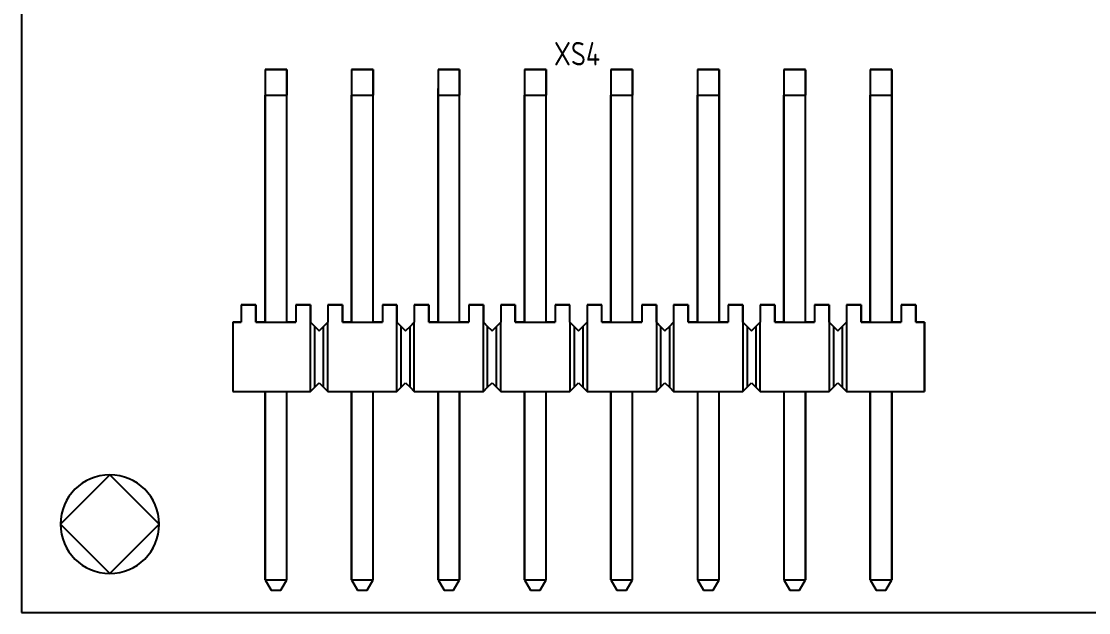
# Model space of a CAD drawing. Header units: inches. Extents: x 0 to 841, y -594 to 0.
# Drawn here: x 196.6 to 259.4, y -455.4 to -420.6 of the extents above; entities that cross this region are included whole.
import ezdxf

# ---------------------------------------------------------------- set-up
doc = ezdxf.new("R2010")
doc.units = ezdxf.units.IN
doc.header["$MEASUREMENT"] = 0
doc.styles.add('GOST type A0', font='GOST_A.TTF', dxfattribs={"height": 2.116667})

msp = doc.modelspace()

# ---------------------------------------------------------------- linework, layer by layer
at = {"color": 18, "true_color": 0x000000}
for p, q in [((196.646, -95.154), (196.646, -455.354)), ((212.24, -423.422), (210.97, -423.422)), ((210.97, -423.422), (210.97, -424.946)), ((210.97, -423.422), (210.97, -423.474)), ((210.97, -423.422), (212.24, -423.422)), ((210.97, -423.474), (210.97, -423.626)), ((210.97, -423.626), (210.97, -423.87)), ((210.97, -423.87), (210.97, -424.184)), ((212.24, -424.946), (212.24, -423.422)), ((212.24, -423.422), (212.24, -423.474)), ((212.24, -423.474), (212.24, -423.626)), ((212.24, -423.626), (212.24, -423.87)), ((212.24, -423.87), (212.24, -424.184)), ((217.32, -423.422), (216.05, -423.422)), ((216.05, -423.422), (216.05, -424.946)), ((216.05, -423.422), (217.32, -423.422)), ((216.05, -423.422), (216.05, -423.474)), ((216.05, -423.474), (216.05, -423.626)), ((216.05, -423.626), (216.05, -423.87)), ((216.05, -423.87), (216.05, -424.184)), ((217.32, -424.946), (217.32, -423.422)), ((217.32, -423.422), (217.32, -423.474)), ((217.32, -423.474), (217.32, -423.626)), ((217.32, -423.626), (217.32, -423.87)), ((217.32, -423.87), (217.32, -424.184)), ((222.4, -423.422), (221.13, -423.422)), ((221.13, -423.422), (221.13, -424.552)), ((221.13, -423.422), (222.4, -423.422)), ((221.13, -423.422), (221.13, -423.474)), ((221.13, -423.474), (221.13, -423.626)), ((221.13, -423.626), (221.13, -423.87)), ((221.13, -423.87), (221.13, -424.184)), ((222.4, -424.946), (222.4, -423.422)), ((222.4, -423.422), (222.4, -423.474)), ((222.4, -423.474), (222.4, -423.626)), ((222.4, -423.626), (222.4, -423.87)), ((222.4, -423.87), (222.4, -424.184)), ((227.48, -423.422), (226.21, -423.422)), ((226.21, -423.422), (226.21, -424.946)), ((226.21, -423.422), (227.48, -423.422)), ((226.21, -423.422), (226.21, -423.474)), ((226.21, -423.474), (226.21, -423.626)), ((226.21, -423.626), (226.21, -423.87)), ((226.21, -423.87), (226.21, -424.184)), ((227.48, -424.946), (227.48, -423.422)), ((227.48, -423.422), (227.48, -423.474)), ((227.48, -423.474), (227.48, -423.626)), ((227.48, -423.626), (227.48, -423.87)), ((227.48, -423.87), (227.48, -424.184)), ((232.56, -423.422), (231.29, -423.422)), ((231.29, -423.422), (231.29, -424.946)), ((231.29, -423.422), (232.56, -423.422)), ((231.29, -423.422), (231.29, -423.474)), ((231.29, -423.474), (231.29, -424.184)), ((231.29, -423.474), (231.29, -423.626)), ((231.29, -423.626), (231.29, -423.87)), ((231.29, -423.87), (231.29, -424.184)), ((232.56, -424.946), (232.56, -423.422)), ((232.56, -423.422), (232.56, -423.474)), ((232.56, -423.474), (232.56, -423.626)), ((232.56, -423.474), (232.56, -424.184)), ((232.56, -423.626), (232.56, -423.87)), ((232.56, -423.87), (232.56, -424.184)), ((237.64, -423.422), (236.37, -423.422)), ((236.37, -423.422), (236.37, -424.946)), ((236.37, -423.422), (237.64, -423.422)), ((236.37, -423.422), (236.37, -423.474)), ((236.37, -423.474), (236.37, -423.626)), ((236.37, -423.626), (236.37, -423.87)), ((236.37, -423.87), (236.37, -424.184)), ((237.64, -424.946), (237.64, -423.422)), ((237.64, -423.422), (237.64, -423.474)), ((237.64, -423.474), (237.64, -423.626)), ((237.64, -423.626), (237.64, -423.87)), ((237.64, -423.87), (237.64, -424.184)), ((242.72, -423.422), (241.45, -423.422)), ((241.45, -423.422), (241.45, -424.946)), ((241.45, -423.422), (242.72, -423.422)), ((241.45, -423.422), (241.45, -423.474)), ((241.45, -423.474), (241.45, -423.626)), ((241.45, -423.626), (241.45, -423.87)), ((241.45, -423.87), (241.45, -424.184)), ((242.72, -423.474), (242.72, -423.422)), ((242.72, -423.474), (242.72, -423.422)), ((242.72, -424.946), (242.72, -423.474)), ((242.72, -423.474), (242.72, -423.626)), ((242.72, -423.626), (242.72, -423.87)), ((242.72, -423.87), (242.72, -424.184)), ((247.8, -423.422), (246.53, -423.422)), ((246.53, -423.422), (246.53, -424.946)), ((246.53, -423.422), (247.8, -423.422)), ((246.53, -423.422), (246.53, -423.474)), ((246.53, -423.474), (246.53, -423.626)), ((246.53, -423.626), (246.53, -423.87)), ((246.53, -423.87), (246.53, -424.184)), ((247.8, -424.946), (247.8, -423.422)), ((247.8, -423.422), (247.8, -423.474)), ((247.8, -423.474), (247.8, -423.626)), ((247.8, -423.626), (247.8, -423.87)), ((247.8, -423.87), (247.8, -424.184)), ((210.97, -424.184), (210.97, -424.552)), ((210.97, -424.552), (210.97, -424.946)), ((212.24, -424.184), (212.24, -424.552)), ((212.24, -424.552), (212.24, -424.946)), ((216.05, -424.184), (216.05, -424.552)), ((216.05, -424.552), (216.05, -424.946)), ((217.32, -424.184), (217.32, -424.552)), ((217.32, -424.552), (217.32, -424.946)), ((221.13, -424.184), (221.13, -424.552)), ((221.13, -424.552), (221.13, -424.946)), ((221.13, -424.946), (221.13, -424.552)), ((222.4, -424.184), (222.4, -424.552)), ((222.4, -424.552), (222.4, -424.946)), ((226.21, -424.184), (226.21, -424.552)), ((226.21, -424.552), (226.21, -424.946)), ((227.48, -424.184), (227.48, -424.552)), ((227.48, -424.552), (227.48, -424.946)), ((231.29, -424.184), (231.29, -424.552)), ((231.29, -424.552), (231.29, -424.946)), ((232.56, -424.184), (232.56, -424.552)), ((232.56, -424.552), (232.56, -424.946)), ((236.37, -424.184), (236.37, -424.552)), ((236.37, -424.552), (236.37, -424.946)), ((237.64, -424.184), (237.64, -424.552)), ((237.64, -424.552), (237.64, -424.946)), ((241.45, -424.184), (241.45, -424.552)), ((241.45, -424.552), (241.45, -424.946)), ((242.72, -424.184), (242.72, -424.552)), ((242.72, -424.552), (242.72, -424.946)), ((246.53, -424.184), (246.53, -424.552)), ((246.53, -424.552), (246.53, -424.946)), ((247.8, -424.184), (247.8, -424.552)), ((247.8, -424.552), (247.8, -424.946)), ((210.97, -424.946), (210.97, -438.282)), ((210.97, -438.282), (210.97, -424.946)), ((210.97, -424.946), (212.24, -424.946)), ((212.24, -438.282), (212.24, -424.946)), ((212.24, -438.282), (212.24, -424.946)), ((216.05, -424.946), (216.05, -438.282)), ((216.05, -438.282), (216.05, -424.946)), ((216.05, -424.946), (217.32, -424.946)), ((217.32, -438.282), (217.32, -424.946)), ((217.32, -438.282), (217.32, -424.946)), ((221.13, -424.946), (221.13, -438.282)), ((221.13, -438.282), (221.13, -424.946)), ((221.13, -424.946), (222.4, -424.946)), ((222.4, -438.282), (222.4, -424.946)), ((222.4, -438.282), (222.4, -424.946)), ((226.21, -424.946), (226.21, -438.282)), ((226.21, -438.282), (226.21, -424.946)), ((226.21, -424.946), (227.48, -424.946)), ((227.48, -438.282), (227.48, -424.946)), ((227.48, -438.282), (227.48, -424.946)), ((231.29, -424.946), (231.29, -438.282)), ((231.29, -438.282), (231.29, -424.946)), ((231.29, -424.946), (232.56, -424.946)), ((232.56, -438.282), (232.56, -424.946)), ((232.56, -438.282), (232.56, -424.946)), ((236.37, -424.946), (236.37, -438.282)), ((236.37, -438.282), (236.37, -424.946)), ((236.37, -424.946), (237.64, -424.946)), ((237.64, -438.282), (237.64, -424.946)), ((237.64, -424.946), (237.64, -438.282)), ((241.45, -424.946), (241.45, -438.282)), ((241.45, -438.282), (241.45, -424.946)), ((241.45, -424.946), (242.72, -424.946)), ((242.72, -438.282), (242.72, -424.946)), ((242.72, -438.282), (242.72, -424.946)), ((246.53, -424.946), (246.53, -438.282)), ((246.53, -438.282), (246.53, -424.946)), ((246.53, -424.946), (247.8, -424.946)), ((247.8, -438.282), (247.8, -424.946)), ((247.8, -424.946), (247.8, -438.282)), ((210.432, -437.266), (209.568, -437.266)), ((209.568, -437.266), (209.568, -438.282)), ((209.568, -437.266), (210.432, -437.266)), ((209.568, -437.266), (209.568, -438.282)), ((210.432, -438.282), (210.432, -437.266)), ((210.432, -437.266), (210.432, -438.282)), ((213.638, -437.266), (212.78, -437.266)), ((212.78, -437.266), (212.78, -438.282)), ((212.78, -437.266), (212.78, -438.282)), ((212.78, -437.266), (213.638, -437.266)), ((213.638, -438.282), (213.638, -437.266)), ((213.638, -437.266), (213.638, -438.282)), ((215.512, -437.266), (214.654, -437.266)), ((214.654, -437.266), (214.654, -438.282)), ((214.654, -437.266), (214.654, -438.282)), ((214.654, -437.266), (215.512, -437.266)), ((215.512, -438.282), (215.512, -437.266)), ((215.512, -437.266), (215.512, -438.282)), ((218.718, -437.266), (217.86, -437.266)), ((217.86, -437.266), (217.86, -438.282)), ((217.86, -437.266), (218.718, -437.266)), ((217.86, -437.266), (217.86, -438.282)), ((218.718, -438.282), (218.718, -437.266)), ((218.718, -437.266), (218.718, -438.282)), ((220.592, -437.266), (219.734, -437.266)), ((219.734, -437.266), (219.734, -438.282)), ((219.734, -437.266), (219.734, -438.282)), ((219.734, -437.266), (220.592, -437.266)), ((220.592, -438.282), (220.592, -437.266)), ((220.592, -437.266), (220.592, -438.282)), ((223.798, -437.266), (222.94, -437.266)), ((222.94, -437.266), (222.94, -438.282)), ((222.94, -437.266), (223.798, -437.266)), ((222.94, -437.266), (222.94, -438.282)), ((223.798, -438.282), (223.798, -437.266)), ((223.798, -437.266), (223.798, -438.282)), ((225.672, -437.266), (224.814, -437.266)), ((224.814, -437.266), (224.814, -438.282)), ((224.814, -437.266), (224.814, -438.282)), ((224.814, -437.266), (225.672, -437.266)), ((225.672, -438.282), (225.672, -437.266)), ((225.672, -437.266), (225.672, -438.282)), ((228.878, -437.266), (228.02, -437.266)), ((228.02, -437.266), (228.02, -438.282)), ((228.02, -437.266), (228.878, -437.266)), ((228.02, -437.266), (228.02, -438.282)), ((228.878, -438.282), (228.878, -437.266)), ((228.878, -438.282), (228.878, -437.266)), ((230.752, -437.266), (229.894, -437.266)), ((229.894, -437.266), (229.894, -438.282)), ((229.894, -437.266), (230.752, -437.266)), ((229.894, -437.266), (229.894, -438.282)), ((230.752, -438.282), (230.752, -437.266)), ((230.752, -438.282), (230.752, -437.266)), ((233.958, -437.266), (233.1, -437.266)), ((233.1, -437.266), (233.1, -438.282)), ((233.1, -437.266), (233.958, -437.266)), ((233.1, -437.266), (233.1, -438.282)), ((233.958, -438.282), (233.958, -437.266)), ((233.958, -437.266), (233.958, -438.282)), ((235.832, -437.266), (234.974, -437.266)), ((234.974, -437.266), (234.974, -438.282)), ((234.974, -437.266), (235.832, -437.266)), ((234.974, -437.266), (234.974, -438.282)), ((235.832, -438.282), (235.832, -437.266)), ((235.832, -437.266), (235.832, -438.282)), ((239.038, -437.266), (238.18, -437.266)), ((238.18, -437.266), (238.18, -438.282)), ((238.18, -437.266), (239.038, -437.266)), ((238.18, -437.266), (238.18, -438.282)), ((239.038, -438.282), (239.038, -437.266)), ((239.038, -437.266), (239.038, -438.282)), ((240.912, -437.266), (240.054, -437.266)), ((240.054, -437.266), (240.054, -438.282)), ((240.054, -437.266), (240.912, -437.266)), ((240.054, -437.266), (240.054, -438.282)), ((240.912, -438.282), (240.912, -437.266)), ((240.912, -437.266), (240.912, -438.282)), ((244.118, -437.266), (243.26, -437.266)), ((243.26, -437.266), (243.26, -438.282)), ((243.26, -437.266), (244.118, -437.266)), ((243.26, -437.266), (243.26, -438.282)), ((244.118, -438.282), (244.118, -437.266)), ((244.118, -437.266), (244.118, -438.282)), ((245.992, -437.266), (245.134, -437.266)), ((245.134, -437.266), (245.134, -438.282)), ((245.134, -437.266), (245.992, -437.266)), ((245.134, -437.266), (245.134, -438.282)), ((245.992, -438.282), (245.992, -437.266)), ((245.992, -437.266), (245.992, -438.282)), ((249.204, -437.266), (248.34, -437.266)), ((248.34, -437.266), (248.34, -438.282)), ((248.34, -437.266), (248.34, -438.282)), ((248.34, -437.266), (249.204, -437.266)), ((249.204, -438.282), (249.204, -437.266)), ((249.204, -437.266), (249.204, -438.282)), ((209.066, -438.282), (209.066, -442.346)), ((209.568, -438.282), (209.066, -438.282)), ((209.066, -438.282), (209.568, -438.282)), ((209.066, -438.282), (209.066, -442.346)), ((210.97, -438.282), (210.432, -438.282)), ((210.432, -438.282), (212.78, -438.282)), ((212.78, -438.282), (212.24, -438.282)), ((213.886, -438.53), (213.638, -438.282)), ((213.638, -442.346), (213.638, -438.282)), ((213.638, -438.282), (213.886, -438.53)), ((214.654, -438.282), (214.406, -438.53)), ((214.406, -438.53), (214.654, -438.282)), ((214.654, -442.346), (214.654, -438.282)), ((216.05, -438.282), (215.512, -438.282)), ((215.512, -438.282), (217.86, -438.282)), ((217.86, -438.282), (217.32, -438.282)), ((218.966, -438.53), (218.718, -438.282)), ((218.718, -442.346), (218.718, -438.282)), ((218.718, -438.282), (218.966, -438.53)), ((219.734, -438.282), (219.486, -438.53)), ((219.486, -438.53), (219.734, -438.282)), ((219.734, -442.346), (219.734, -438.282)), ((221.13, -438.282), (220.592, -438.282)), ((220.592, -438.282), (222.94, -438.282)), ((222.94, -438.282), (222.4, -438.282)), ((224.046, -438.53), (223.798, -438.282)), ((223.798, -442.346), (223.798, -438.282)), ((223.798, -438.282), (224.046, -438.53)), ((224.814, -438.282), (224.566, -438.53)), ((224.566, -438.53), (224.814, -438.282)), ((224.814, -442.346), (224.814, -438.282)), ((226.21, -438.282), (225.672, -438.282)), ((225.672, -438.282), (228.02, -438.282)), ((228.02, -438.282), (227.48, -438.282)), ((229.126, -438.53), (228.878, -438.282)), ((228.878, -438.282), (228.878, -442.346)), ((228.878, -438.282), (229.126, -438.53)), ((229.894, -438.282), (229.646, -438.53)), ((229.646, -438.53), (229.894, -438.282)), ((229.894, -438.282), (229.894, -442.346)), ((231.29, -438.282), (230.752, -438.282)), ((230.752, -438.282), (233.1, -438.282)), ((233.1, -438.282), (232.56, -438.282)), ((234.206, -438.53), (233.958, -438.282)), ((233.958, -438.282), (233.958, -442.346)), ((233.958, -438.282), (234.206, -438.53)), ((234.974, -438.282), (234.726, -438.53)), ((234.726, -438.53), (234.974, -438.282)), ((234.974, -438.282), (234.974, -442.346)), ((236.37, -438.282), (235.832, -438.282)), ((235.832, -438.282), (238.18, -438.282)), ((238.18, -438.282), (237.64, -438.282)), ((239.286, -438.53), (239.038, -438.282)), ((239.038, -438.282), (239.038, -442.346)), ((239.038, -438.282), (239.286, -438.53)), ((240.054, -438.282), (239.806, -438.53)), ((239.806, -438.53), (240.054, -438.282)), ((240.054, -442.346), (240.054, -438.282)), ((241.45, -438.282), (240.912, -438.282)), ((240.912, -438.282), (243.26, -438.282)), ((243.26, -438.282), (242.72, -438.282)), ((244.366, -438.53), (244.118, -438.282)), ((244.118, -438.282), (244.118, -442.346)), ((244.118, -438.282), (244.366, -438.53)), ((245.134, -438.282), (244.886, -438.53)), ((244.886, -438.53), (245.134, -438.282)), ((245.134, -438.282), (245.134, -442.346)), ((246.53, -438.282), (245.992, -438.282)), ((245.992, -438.282), (248.34, -438.282)), ((248.34, -438.282), (247.8, -438.282)), ((249.706, -438.282), (249.204, -438.282)), ((249.204, -438.282), (249.706, -438.282)), ((249.706, -442.346), (249.706, -438.282)), ((249.706, -438.282), (249.706, -442.346)), ((214.146, -438.79), (213.886, -438.53)), ((213.886, -438.53), (214.146, -438.79)), ((213.886, -442.098), (213.886, -438.53)), ((214.406, -438.53), (214.146, -438.79)), ((214.146, -438.79), (214.406, -438.53)), ((214.406, -442.098), (214.406, -438.53)), ((219.226, -438.79), (218.966, -438.53)), ((218.966, -438.53), (219.226, -438.79)), ((218.966, -442.098), (218.966, -438.53)), ((219.486, -438.53), (219.226, -438.79)), ((219.226, -438.79), (219.486, -438.53)), ((219.486, -442.098), (219.486, -438.53)), ((224.306, -438.79), (224.046, -438.53)), ((224.046, -442.098), (224.046, -438.53)), ((224.046, -438.53), (224.306, -438.79)), ((224.566, -438.53), (224.306, -438.79)), ((224.306, -438.79), (224.566, -438.53)), ((224.566, -442.098), (224.566, -438.53)), ((229.386, -438.79), (229.126, -438.53)), ((229.126, -438.53), (229.126, -442.098)), ((229.126, -438.53), (229.386, -438.79)), ((229.646, -438.53), (229.386, -438.79)), ((229.386, -438.79), (229.646, -438.53)), ((229.646, -438.53), (229.646, -442.098)), ((234.466, -438.79), (234.206, -438.53)), ((234.206, -438.53), (234.206, -442.098)), ((234.206, -438.53), (234.466, -438.79)), ((234.726, -438.53), (234.466, -438.79)), ((234.466, -438.79), (234.726, -438.53)), ((234.726, -438.53), (234.726, -442.098)), ((239.546, -438.79), (239.286, -438.53)), ((239.286, -438.53), (239.286, -442.098)), ((239.286, -438.53), (239.546, -438.79)), ((239.806, -438.53), (239.546, -438.79)), ((239.546, -438.79), (239.806, -438.53)), ((239.806, -438.53), (239.806, -442.098)), ((244.626, -438.79), (244.366, -438.53)), ((244.366, -438.53), (244.366, -442.098)), ((244.366, -438.53), (244.626, -438.79)), ((244.886, -438.53), (244.626, -438.79)), ((244.626, -438.79), (244.886, -438.53)), ((244.886, -438.53), (244.886, -442.098)), ((213.638, -442.346), (213.886, -442.098)), ((213.638, -442.346), (213.886, -442.098)), ((213.886, -442.098), (214.146, -441.838)), ((213.886, -442.098), (214.146, -441.838)), ((214.146, -441.838), (214.406, -442.098)), ((214.146, -441.838), (214.406, -442.098)), ((214.406, -442.098), (214.654, -442.346)), ((214.406, -442.098), (214.654, -442.346)), ((218.718, -442.346), (218.966, -442.098)), ((218.718, -442.346), (218.966, -442.098)), ((218.966, -442.098), (219.226, -441.838)), ((218.966, -442.098), (219.226, -441.838)), ((219.226, -441.838), (219.486, -442.098)), ((219.226, -441.838), (219.486, -442.098)), ((219.486, -442.098), (219.734, -442.346)), ((219.486, -442.098), (219.734, -442.346)), ((223.798, -442.346), (224.046, -442.098)), ((223.798, -442.346), (224.046, -442.098)), ((224.046, -442.098), (224.306, -441.838)), ((224.046, -442.098), (224.306, -441.838)), ((224.306, -441.838), (224.566, -442.098)), ((224.306, -441.838), (224.566, -442.098)), ((224.566, -442.098), (224.814, -442.346)), ((224.566, -442.098), (224.814, -442.346)), ((228.878, -442.346), (229.126, -442.098)), ((228.878, -442.346), (229.126, -442.098)), ((229.126, -442.098), (229.386, -441.838)), ((229.126, -442.098), (229.386, -441.838)), ((229.386, -441.838), (229.646, -442.098)), ((229.386, -441.838), (229.646, -442.098)), ((229.646, -442.098), (229.894, -442.346)), ((229.646, -442.098), (229.894, -442.346)), ((233.958, -442.346), (234.206, -442.098)), ((233.958, -442.346), (234.206, -442.098)), ((234.206, -442.098), (234.466, -441.838)), ((234.206, -442.098), (234.466, -441.838)), ((234.466, -441.838), (234.726, -442.098)), ((234.466, -441.838), (234.726, -442.098)), ((234.726, -442.098), (234.974, -442.346)), ((234.726, -442.098), (234.974, -442.346)), ((239.038, -442.346), (239.286, -442.098)), ((239.038, -442.346), (239.286, -442.098)), ((239.286, -442.098), (239.546, -441.838)), ((239.286, -442.098), (239.546, -441.838)), ((239.546, -441.838), (239.806, -442.098)), ((239.546, -441.838), (239.806, -442.098)), ((239.806, -442.098), (240.054, -442.346)), ((239.806, -442.098), (240.054, -442.346)), ((244.118, -442.346), (244.366, -442.098)), ((244.118, -442.346), (244.366, -442.098)), ((244.366, -442.098), (244.626, -441.838)), ((244.366, -442.098), (244.626, -441.838)), ((244.626, -441.838), (244.886, -442.098)), ((244.626, -441.838), (244.886, -442.098)), ((244.886, -442.098), (245.134, -442.346)), ((244.886, -442.098), (245.134, -442.346)), ((209.066, -442.346), (210.97, -442.346)), ((209.066, -442.346), (213.638, -442.346)), ((210.97, -442.346), (210.97, -453.42)), ((210.97, -453.42), (210.97, -442.346)), ((212.24, -453.42), (212.24, -442.346)), ((212.24, -442.346), (213.638, -442.346)), ((212.24, -453.42), (212.24, -442.346)), ((214.654, -442.346), (216.05, -442.346)), ((214.654, -442.346), (218.718, -442.346)), ((216.05, -442.346), (216.05, -453.42)), ((216.05, -453.42), (216.05, -442.346)), ((217.32, -453.42), (217.32, -442.346)), ((217.32, -442.346), (218.718, -442.346)), ((217.32, -453.42), (217.32, -442.346)), ((219.734, -442.346), (221.13, -442.346)), ((219.734, -442.346), (223.798, -442.346)), ((221.13, -442.346), (221.13, -453.42)), ((221.13, -453.42), (221.13, -442.346)), ((222.4, -453.42), (222.4, -442.346)), ((222.4, -442.346), (223.798, -442.346)), ((222.4, -442.346), (222.4, -453.42)), ((224.814, -442.346), (226.21, -442.346)), ((224.814, -442.346), (228.878, -442.346)), ((226.21, -442.346), (226.21, -453.42)), ((226.21, -453.42), (226.21, -442.346)), ((227.48, -453.42), (227.48, -442.346)), ((227.48, -442.346), (228.878, -442.346)), ((227.48, -453.42), (227.48, -442.346)), ((229.894, -442.346), (231.29, -442.346)), ((229.894, -442.346), (233.958, -442.346)), ((231.29, -442.346), (231.29, -453.42)), ((231.29, -453.42), (231.29, -442.346)), ((232.56, -453.42), (232.56, -442.346)), ((232.56, -442.346), (233.958, -442.346)), ((232.56, -453.42), (232.56, -442.346)), ((234.974, -442.346), (236.37, -442.346)), ((234.974, -442.346), (239.038, -442.346)), ((236.37, -442.346), (236.37, -453.42)), ((236.37, -442.346), (236.37, -453.42)), ((237.64, -453.42), (237.64, -442.346)), ((237.64, -442.346), (239.038, -442.346)), ((237.64, -453.42), (237.64, -442.346)), ((240.054, -442.346), (241.45, -442.346)), ((240.054, -442.346), (244.118, -442.346)), ((241.45, -442.346), (241.45, -453.42)), ((241.45, -442.346), (241.45, -453.42)), ((242.72, -453.42), (242.72, -442.346)), ((242.72, -442.346), (244.118, -442.346)), ((242.72, -442.346), (242.72, -453.42)), ((245.134, -442.346), (246.53, -442.346)), ((245.134, -442.346), (249.706, -442.346)), ((246.53, -442.346), (246.53, -453.42)), ((246.53, -453.42), (246.53, -442.346)), ((247.8, -453.42), (247.8, -442.346)), ((247.8, -442.346), (249.706, -442.346)), ((247.8, -442.346), (247.8, -453.42)), ((201.846, -447.254), (198.946, -450.154)), ((204.746, -450.154), (201.846, -447.254)), ((198.946, -450.154), (201.846, -453.054)), ((201.846, -453.054), (204.746, -450.154)), ((210.97, -453.42), (211.322, -454.03)), ((210.97, -453.42), (211.322, -454.03)), ((210.97, -453.42), (212.24, -453.42)), ((211.888, -454.03), (212.24, -453.42)), ((211.888, -454.03), (212.24, -453.42)), ((216.05, -453.42), (216.402, -454.03)), ((216.05, -453.42), (217.32, -453.42)), ((216.05, -453.42), (216.402, -454.03)), ((216.968, -454.03), (217.32, -453.42)), ((216.968, -454.03), (217.32, -453.42)), ((221.13, -453.42), (221.482, -454.03)), ((221.13, -453.42), (222.4, -453.42)), ((221.13, -453.42), (221.482, -454.03)), ((222.048, -454.03), (222.4, -453.42)), ((222.048, -454.03), (222.4, -453.42)), ((226.21, -453.42), (226.562, -454.03)), ((226.21, -453.42), (227.48, -453.42)), ((226.21, -453.42), (226.562, -454.03)), ((227.128, -454.03), (227.48, -453.42)), ((227.128, -454.03), (227.48, -453.42)), ((231.29, -453.42), (231.642, -454.03)), ((231.29, -453.42), (232.56, -453.42)), ((231.29, -453.42), (231.642, -454.03)), ((232.208, -454.03), (232.56, -453.42)), ((232.208, -454.03), (232.56, -453.42)), ((236.37, -453.42), (236.722, -454.03)), ((236.37, -453.42), (237.64, -453.42)), ((236.37, -453.42), (236.722, -454.03)), ((237.288, -454.03), (237.64, -453.42)), ((237.288, -454.03), (237.64, -453.42)), ((241.45, -453.42), (241.802, -454.03)), ((241.45, -453.42), (242.72, -453.42)), ((241.45, -453.42), (241.802, -454.03)), ((242.368, -454.03), (242.72, -453.42)), ((242.368, -454.03), (242.72, -453.42)), ((246.53, -453.42), (246.882, -454.03)), ((246.53, -453.42), (247.8, -453.42)), ((246.53, -453.42), (246.882, -454.03)), ((247.448, -454.03), (247.8, -453.42)), ((247.448, -454.03), (247.8, -453.42)), ((211.322, -454.03), (211.888, -454.03)), ((211.322, -454.03), (211.888, -454.03)), ((216.402, -454.03), (216.968, -454.03)), ((216.402, -454.03), (216.968, -454.03)), ((221.482, -454.03), (222.048, -454.03)), ((221.482, -454.03), (222.048, -454.03)), ((226.562, -454.03), (227.128, -454.03)), ((226.562, -454.03), (227.128, -454.03)), ((231.642, -454.03), (232.208, -454.03)), ((231.642, -454.03), (232.208, -454.03)), ((236.722, -454.03), (237.288, -454.03)), ((236.722, -454.03), (237.288, -454.03)), ((241.802, -454.03), (242.368, -454.03)), ((241.802, -454.03), (242.368, -454.03)), ((246.882, -454.03), (247.448, -454.03)), ((246.882, -454.03), (247.448, -454.03)), ((196.646, -455.354), (416.846, -455.354))]:
    msp.add_line(p, q, dxfattribs=at)
at = {"color": 7, "true_color": 0xffffff}
for p, q in [((212.24, -423.422), (210.97, -423.422)), ((210.97, -423.422), (210.97, -424.946)), ((210.97, -423.422), (210.97, -423.474)), ((210.97, -423.422), (212.24, -423.422)), ((210.97, -423.474), (210.97, -423.626)), ((210.97, -423.626), (210.97, -423.87)), ((210.97, -423.87), (210.97, -424.184)), ((212.24, -424.946), (212.24, -423.422)), ((212.24, -423.422), (212.24, -423.474)), ((212.24, -423.474), (212.24, -423.626)), ((212.24, -423.626), (212.24, -423.87)), ((212.24, -423.87), (212.24, -424.184)), ((217.32, -423.422), (216.05, -423.422)), ((216.05, -423.422), (216.05, -424.946)), ((216.05, -423.422), (217.32, -423.422)), ((216.05, -423.422), (216.05, -423.474)), ((216.05, -423.474), (216.05, -423.626)), ((216.05, -423.626), (216.05, -423.87)), ((216.05, -423.87), (216.05, -424.184)), ((217.32, -424.946), (217.32, -423.422)), ((217.32, -423.422), (217.32, -423.474)), ((217.32, -423.474), (217.32, -423.626)), ((217.32, -423.626), (217.32, -423.87)), ((217.32, -423.87), (217.32, -424.184)), ((222.4, -423.422), (221.13, -423.422)), ((221.13, -423.422), (221.13, -424.552)), ((221.13, -423.422), (222.4, -423.422)), ((221.13, -423.422), (221.13, -423.474)), ((221.13, -423.474), (221.13, -423.626)), ((221.13, -423.626), (221.13, -423.87)), ((221.13, -423.87), (221.13, -424.184)), ((222.4, -424.946), (222.4, -423.422)), ((222.4, -423.422), (222.4, -423.474)), ((222.4, -423.474), (222.4, -423.626)), ((222.4, -423.626), (222.4, -423.87)), ((222.4, -423.87), (222.4, -424.184)), ((227.48, -423.422), (226.21, -423.422)), ((226.21, -423.422), (226.21, -424.946)), ((226.21, -423.422), (227.48, -423.422)), ((226.21, -423.422), (226.21, -423.474)), ((226.21, -423.474), (226.21, -423.626)), ((226.21, -423.626), (226.21, -423.87)), ((226.21, -423.87), (226.21, -424.184)), ((227.48, -424.946), (227.48, -423.422)), ((227.48, -423.422), (227.48, -423.474)), ((227.48, -423.474), (227.48, -423.626)), ((227.48, -423.626), (227.48, -423.87)), ((227.48, -423.87), (227.48, -424.184)), ((232.56, -423.422), (231.29, -423.422)), ((231.29, -423.422), (231.29, -424.946)), ((231.29, -423.422), (232.56, -423.422)), ((231.29, -423.422), (231.29, -423.474)), ((231.29, -423.474), (231.29, -424.184)), ((231.29, -423.474), (231.29, -423.626)), ((231.29, -423.626), (231.29, -423.87)), ((231.29, -423.87), (231.29, -424.184)), ((232.56, -424.946), (232.56, -423.422)), ((232.56, -423.422), (232.56, -423.474)), ((232.56, -423.474), (232.56, -423.626)), ((232.56, -423.474), (232.56, -424.184)), ((232.56, -423.626), (232.56, -423.87)), ((232.56, -423.87), (232.56, -424.184)), ((237.64, -423.422), (236.37, -423.422)), ((236.37, -423.422), (236.37, -424.946)), ((236.37, -423.422), (237.64, -423.422)), ((236.37, -423.422), (236.37, -423.474)), ((236.37, -423.474), (236.37, -423.626)), ((236.37, -423.626), (236.37, -423.87)), ((236.37, -423.87), (236.37, -424.184)), ((237.64, -424.946), (237.64, -423.422)), ((237.64, -423.422), (237.64, -423.474)), ((237.64, -423.474), (237.64, -423.626)), ((237.64, -423.626), (237.64, -423.87)), ((237.64, -423.87), (237.64, -424.184)), ((242.72, -423.422), (241.45, -423.422)), ((241.45, -423.422), (241.45, -424.946)), ((241.45, -423.422), (242.72, -423.422)), ((241.45, -423.422), (241.45, -423.474)), ((241.45, -423.474), (241.45, -423.626)), ((241.45, -423.626), (241.45, -423.87)), ((241.45, -423.87), (241.45, -424.184)), ((242.72, -423.474), (242.72, -423.422)), ((242.72, -423.474), (242.72, -423.422)), ((242.72, -424.946), (242.72, -423.474)), ((242.72, -423.474), (242.72, -423.626)), ((242.72, -423.626), (242.72, -423.87)), ((242.72, -423.87), (242.72, -424.184)), ((247.8, -423.422), (246.53, -423.422)), ((246.53, -423.422), (246.53, -424.946)), ((246.53, -423.422), (247.8, -423.422)), ((246.53, -423.422), (246.53, -423.474)), ((246.53, -423.474), (246.53, -423.626)), ((246.53, -423.626), (246.53, -423.87)), ((246.53, -423.87), (246.53, -424.184)), ((247.8, -424.946), (247.8, -423.422)), ((247.8, -423.422), (247.8, -423.474)), ((247.8, -423.474), (247.8, -423.626)), ((247.8, -423.626), (247.8, -423.87)), ((247.8, -423.87), (247.8, -424.184)), ((210.97, -424.184), (210.97, -424.552)), ((210.97, -424.552), (210.97, -424.946)), ((212.24, -424.184), (212.24, -424.552)), ((212.24, -424.552), (212.24, -424.946)), ((216.05, -424.184), (216.05, -424.552)), ((216.05, -424.552), (216.05, -424.946)), ((217.32, -424.184), (217.32, -424.552)), ((217.32, -424.552), (217.32, -424.946)), ((221.13, -424.184), (221.13, -424.552)), ((221.13, -424.552), (221.13, -424.946)), ((221.13, -424.946), (221.13, -424.552)), ((222.4, -424.184), (222.4, -424.552)), ((222.4, -424.552), (222.4, -424.946)), ((226.21, -424.184), (226.21, -424.552)), ((226.21, -424.552), (226.21, -424.946)), ((227.48, -424.184), (227.48, -424.552)), ((227.48, -424.552), (227.48, -424.946)), ((231.29, -424.184), (231.29, -424.552)), ((231.29, -424.552), (231.29, -424.946)), ((232.56, -424.184), (232.56, -424.552)), ((232.56, -424.552), (232.56, -424.946)), ((236.37, -424.184), (236.37, -424.552)), ((236.37, -424.552), (236.37, -424.946)), ((237.64, -424.184), (237.64, -424.552)), ((237.64, -424.552), (237.64, -424.946)), ((241.45, -424.184), (241.45, -424.552)), ((241.45, -424.552), (241.45, -424.946)), ((242.72, -424.184), (242.72, -424.552)), ((242.72, -424.552), (242.72, -424.946)), ((246.53, -424.184), (246.53, -424.552)), ((246.53, -424.552), (246.53, -424.946)), ((247.8, -424.184), (247.8, -424.552)), ((247.8, -424.552), (247.8, -424.946)), ((210.97, -424.946), (210.97, -438.282)), ((210.97, -438.282), (210.97, -424.946)), ((210.97, -424.946), (212.24, -424.946)), ((212.24, -438.282), (212.24, -424.946)), ((212.24, -438.282), (212.24, -424.946)), ((216.05, -424.946), (216.05, -438.282)), ((216.05, -438.282), (216.05, -424.946)), ((216.05, -424.946), (217.32, -424.946)), ((217.32, -438.282), (217.32, -424.946)), ((217.32, -438.282), (217.32, -424.946)), ((221.13, -424.946), (221.13, -438.282)), ((221.13, -438.282), (221.13, -424.946)), ((221.13, -424.946), (222.4, -424.946)), ((222.4, -438.282), (222.4, -424.946)), ((222.4, -438.282), (222.4, -424.946)), ((226.21, -424.946), (226.21, -438.282)), ((226.21, -438.282), (226.21, -424.946)), ((226.21, -424.946), (227.48, -424.946)), ((227.48, -438.282), (227.48, -424.946)), ((227.48, -438.282), (227.48, -424.946)), ((231.29, -424.946), (231.29, -438.282)), ((231.29, -438.282), (231.29, -424.946)), ((231.29, -424.946), (232.56, -424.946)), ((232.56, -438.282), (232.56, -424.946)), ((232.56, -438.282), (232.56, -424.946)), ((236.37, -424.946), (236.37, -438.282)), ((236.37, -438.282), (236.37, -424.946)), ((236.37, -424.946), (237.64, -424.946)), ((237.64, -438.282), (237.64, -424.946)), ((237.64, -424.946), (237.64, -438.282)), ((241.45, -424.946), (241.45, -438.282)), ((241.45, -438.282), (241.45, -424.946)), ((241.45, -424.946), (242.72, -424.946)), ((242.72, -438.282), (242.72, -424.946)), ((242.72, -438.282), (242.72, -424.946)), ((246.53, -424.946), (246.53, -438.282)), ((246.53, -438.282), (246.53, -424.946)), ((246.53, -424.946), (247.8, -424.946)), ((247.8, -438.282), (247.8, -424.946)), ((247.8, -424.946), (247.8, -438.282)), ((210.432, -437.266), (209.568, -437.266)), ((209.568, -437.266), (209.568, -438.282)), ((209.568, -437.266), (210.432, -437.266)), ((209.568, -437.266), (209.568, -438.282)), ((210.432, -438.282), (210.432, -437.266)), ((210.432, -437.266), (210.432, -438.282)), ((213.638, -437.266), (212.78, -437.266)), ((212.78, -437.266), (212.78, -438.282)), ((212.78, -437.266), (212.78, -438.282)), ((212.78, -437.266), (213.638, -437.266)), ((213.638, -438.282), (213.638, -437.266)), ((213.638, -437.266), (213.638, -438.282)), ((215.512, -437.266), (214.654, -437.266)), ((214.654, -437.266), (214.654, -438.282)), ((214.654, -437.266), (214.654, -438.282)), ((214.654, -437.266), (215.512, -437.266)), ((215.512, -438.282), (215.512, -437.266)), ((215.512, -437.266), (215.512, -438.282)), ((218.718, -437.266), (217.86, -437.266)), ((217.86, -437.266), (217.86, -438.282)), ((217.86, -437.266), (218.718, -437.266)), ((217.86, -437.266), (217.86, -438.282)), ((218.718, -438.282), (218.718, -437.266)), ((218.718, -437.266), (218.718, -438.282)), ((220.592, -437.266), (219.734, -437.266)), ((219.734, -437.266), (219.734, -438.282)), ((219.734, -437.266), (219.734, -438.282)), ((219.734, -437.266), (220.592, -437.266)), ((220.592, -438.282), (220.592, -437.266)), ((220.592, -437.266), (220.592, -438.282)), ((223.798, -437.266), (222.94, -437.266)), ((222.94, -437.266), (222.94, -438.282)), ((222.94, -437.266), (223.798, -437.266)), ((222.94, -437.266), (222.94, -438.282)), ((223.798, -438.282), (223.798, -437.266)), ((223.798, -437.266), (223.798, -438.282)), ((225.672, -437.266), (224.814, -437.266)), ((224.814, -437.266), (224.814, -438.282)), ((224.814, -437.266), (224.814, -438.282)), ((224.814, -437.266), (225.672, -437.266)), ((225.672, -438.282), (225.672, -437.266)), ((225.672, -437.266), (225.672, -438.282)), ((228.878, -437.266), (228.02, -437.266)), ((228.02, -437.266), (228.02, -438.282)), ((228.02, -437.266), (228.878, -437.266)), ((228.02, -437.266), (228.02, -438.282)), ((228.878, -438.282), (228.878, -437.266)), ((228.878, -438.282), (228.878, -437.266)), ((230.752, -437.266), (229.894, -437.266)), ((229.894, -437.266), (229.894, -438.282)), ((229.894, -437.266), (230.752, -437.266)), ((229.894, -437.266), (229.894, -438.282)), ((230.752, -438.282), (230.752, -437.266)), ((230.752, -438.282), (230.752, -437.266)), ((233.958, -437.266), (233.1, -437.266)), ((233.1, -437.266), (233.1, -438.282)), ((233.1, -437.266), (233.958, -437.266)), ((233.1, -437.266), (233.1, -438.282)), ((233.958, -438.282), (233.958, -437.266)), ((233.958, -437.266), (233.958, -438.282)), ((235.832, -437.266), (234.974, -437.266)), ((234.974, -437.266), (234.974, -438.282)), ((234.974, -437.266), (235.832, -437.266)), ((234.974, -437.266), (234.974, -438.282)), ((235.832, -438.282), (235.832, -437.266)), ((235.832, -437.266), (235.832, -438.282)), ((239.038, -437.266), (238.18, -437.266)), ((238.18, -437.266), (238.18, -438.282)), ((238.18, -437.266), (239.038, -437.266)), ((238.18, -437.266), (238.18, -438.282)), ((239.038, -438.282), (239.038, -437.266)), ((239.038, -437.266), (239.038, -438.282)), ((240.912, -437.266), (240.054, -437.266)), ((240.054, -437.266), (240.054, -438.282)), ((240.054, -437.266), (240.912, -437.266)), ((240.054, -437.266), (240.054, -438.282)), ((240.912, -438.282), (240.912, -437.266)), ((240.912, -437.266), (240.912, -438.282)), ((244.118, -437.266), (243.26, -437.266)), ((243.26, -437.266), (243.26, -438.282)), ((243.26, -437.266), (244.118, -437.266)), ((243.26, -437.266), (243.26, -438.282)), ((244.118, -438.282), (244.118, -437.266)), ((244.118, -437.266), (244.118, -438.282)), ((245.992, -437.266), (245.134, -437.266)), ((245.134, -437.266), (245.134, -438.282)), ((245.134, -437.266), (245.992, -437.266)), ((245.134, -437.266), (245.134, -438.282)), ((245.992, -438.282), (245.992, -437.266)), ((245.992, -437.266), (245.992, -438.282)), ((249.204, -437.266), (248.34, -437.266)), ((248.34, -437.266), (248.34, -438.282)), ((248.34, -437.266), (248.34, -438.282)), ((248.34, -437.266), (249.204, -437.266)), ((249.204, -438.282), (249.204, -437.266)), ((249.204, -437.266), (249.204, -438.282)), ((209.066, -438.282), (209.066, -442.346)), ((209.568, -438.282), (209.066, -438.282)), ((209.066, -438.282), (209.568, -438.282)), ((209.066, -438.282), (209.066, -442.346)), ((210.97, -438.282), (210.432, -438.282)), ((210.432, -438.282), (212.78, -438.282)), ((212.78, -438.282), (212.24, -438.282)), ((213.886, -438.53), (213.638, -438.282)), ((213.638, -442.346), (213.638, -438.282)), ((213.638, -438.282), (213.886, -438.53)), ((214.654, -438.282), (214.406, -438.53)), ((214.406, -438.53), (214.654, -438.282)), ((214.654, -442.346), (214.654, -438.282)), ((216.05, -438.282), (215.512, -438.282)), ((215.512, -438.282), (217.86, -438.282)), ((217.86, -438.282), (217.32, -438.282)), ((218.966, -438.53), (218.718, -438.282)), ((218.718, -442.346), (218.718, -438.282)), ((218.718, -438.282), (218.966, -438.53)), ((219.734, -438.282), (219.486, -438.53)), ((219.486, -438.53), (219.734, -438.282)), ((219.734, -442.346), (219.734, -438.282)), ((221.13, -438.282), (220.592, -438.282)), ((220.592, -438.282), (222.94, -438.282)), ((222.94, -438.282), (222.4, -438.282)), ((224.046, -438.53), (223.798, -438.282)), ((223.798, -442.346), (223.798, -438.282)), ((223.798, -438.282), (224.046, -438.53)), ((224.814, -438.282), (224.566, -438.53)), ((224.566, -438.53), (224.814, -438.282)), ((224.814, -442.346), (224.814, -438.282)), ((226.21, -438.282), (225.672, -438.282)), ((225.672, -438.282), (228.02, -438.282)), ((228.02, -438.282), (227.48, -438.282)), ((229.126, -438.53), (228.878, -438.282)), ((228.878, -438.282), (228.878, -442.346)), ((228.878, -438.282), (229.126, -438.53)), ((229.894, -438.282), (229.646, -438.53)), ((229.646, -438.53), (229.894, -438.282)), ((229.894, -438.282), (229.894, -442.346)), ((231.29, -438.282), (230.752, -438.282)), ((230.752, -438.282), (233.1, -438.282)), ((233.1, -438.282), (232.56, -438.282)), ((234.206, -438.53), (233.958, -438.282)), ((233.958, -438.282), (233.958, -442.346)), ((233.958, -438.282), (234.206, -438.53)), ((234.974, -438.282), (234.726, -438.53)), ((234.726, -438.53), (234.974, -438.282)), ((234.974, -438.282), (234.974, -442.346)), ((236.37, -438.282), (235.832, -438.282)), ((235.832, -438.282), (238.18, -438.282)), ((238.18, -438.282), (237.64, -438.282)), ((239.286, -438.53), (239.038, -438.282)), ((239.038, -438.282), (239.038, -442.346)), ((239.038, -438.282), (239.286, -438.53)), ((240.054, -438.282), (239.806, -438.53)), ((239.806, -438.53), (240.054, -438.282)), ((240.054, -442.346), (240.054, -438.282)), ((241.45, -438.282), (240.912, -438.282)), ((240.912, -438.282), (243.26, -438.282)), ((243.26, -438.282), (242.72, -438.282)), ((244.366, -438.53), (244.118, -438.282)), ((244.118, -438.282), (244.118, -442.346)), ((244.118, -438.282), (244.366, -438.53)), ((245.134, -438.282), (244.886, -438.53)), ((244.886, -438.53), (245.134, -438.282)), ((245.134, -438.282), (245.134, -442.346)), ((246.53, -438.282), (245.992, -438.282)), ((245.992, -438.282), (248.34, -438.282)), ((248.34, -438.282), (247.8, -438.282)), ((249.706, -438.282), (249.204, -438.282)), ((249.204, -438.282), (249.706, -438.282)), ((249.706, -442.346), (249.706, -438.282)), ((249.706, -438.282), (249.706, -442.346)), ((214.146, -438.79), (213.886, -438.53)), ((213.886, -438.53), (214.146, -438.79)), ((213.886, -442.098), (213.886, -438.53)), ((214.406, -438.53), (214.146, -438.79)), ((214.146, -438.79), (214.406, -438.53)), ((214.406, -442.098), (214.406, -438.53)), ((219.226, -438.79), (218.966, -438.53)), ((218.966, -438.53), (219.226, -438.79)), ((218.966, -442.098), (218.966, -438.53)), ((219.486, -438.53), (219.226, -438.79)), ((219.226, -438.79), (219.486, -438.53)), ((219.486, -442.098), (219.486, -438.53)), ((224.306, -438.79), (224.046, -438.53)), ((224.046, -442.098), (224.046, -438.53)), ((224.046, -438.53), (224.306, -438.79)), ((224.566, -438.53), (224.306, -438.79)), ((224.306, -438.79), (224.566, -438.53)), ((224.566, -442.098), (224.566, -438.53)), ((229.386, -438.79), (229.126, -438.53)), ((229.126, -438.53), (229.126, -442.098)), ((229.126, -438.53), (229.386, -438.79)), ((229.646, -438.53), (229.386, -438.79)), ((229.386, -438.79), (229.646, -438.53)), ((229.646, -438.53), (229.646, -442.098)), ((234.466, -438.79), (234.206, -438.53)), ((234.206, -438.53), (234.206, -442.098)), ((234.206, -438.53), (234.466, -438.79)), ((234.726, -438.53), (234.466, -438.79)), ((234.466, -438.79), (234.726, -438.53)), ((234.726, -438.53), (234.726, -442.098)), ((239.546, -438.79), (239.286, -438.53)), ((239.286, -438.53), (239.286, -442.098)), ((239.286, -438.53), (239.546, -438.79)), ((239.806, -438.53), (239.546, -438.79)), ((239.546, -438.79), (239.806, -438.53)), ((239.806, -438.53), (239.806, -442.098)), ((244.626, -438.79), (244.366, -438.53)), ((244.366, -438.53), (244.366, -442.098)), ((244.366, -438.53), (244.626, -438.79)), ((244.886, -438.53), (244.626, -438.79)), ((244.626, -438.79), (244.886, -438.53)), ((244.886, -438.53), (244.886, -442.098)), ((213.638, -442.346), (213.886, -442.098)), ((213.638, -442.346), (213.886, -442.098)), ((213.886, -442.098), (214.146, -441.838)), ((213.886, -442.098), (214.146, -441.838)), ((214.146, -441.838), (214.406, -442.098)), ((214.146, -441.838), (214.406, -442.098)), ((214.406, -442.098), (214.654, -442.346)), ((214.406, -442.098), (214.654, -442.346)), ((218.718, -442.346), (218.966, -442.098)), ((218.718, -442.346), (218.966, -442.098)), ((218.966, -442.098), (219.226, -441.838)), ((218.966, -442.098), (219.226, -441.838)), ((219.226, -441.838), (219.486, -442.098)), ((219.226, -441.838), (219.486, -442.098)), ((219.486, -442.098), (219.734, -442.346)), ((219.486, -442.098), (219.734, -442.346)), ((223.798, -442.346), (224.046, -442.098)), ((223.798, -442.346), (224.046, -442.098)), ((224.046, -442.098), (224.306, -441.838)), ((224.046, -442.098), (224.306, -441.838)), ((224.306, -441.838), (224.566, -442.098)), ((224.306, -441.838), (224.566, -442.098)), ((224.566, -442.098), (224.814, -442.346)), ((224.566, -442.098), (224.814, -442.346)), ((228.878, -442.346), (229.126, -442.098)), ((228.878, -442.346), (229.126, -442.098)), ((229.126, -442.098), (229.386, -441.838)), ((229.126, -442.098), (229.386, -441.838)), ((229.386, -441.838), (229.646, -442.098)), ((229.386, -441.838), (229.646, -442.098)), ((229.646, -442.098), (229.894, -442.346)), ((229.646, -442.098), (229.894, -442.346)), ((233.958, -442.346), (234.206, -442.098)), ((233.958, -442.346), (234.206, -442.098)), ((234.206, -442.098), (234.466, -441.838)), ((234.206, -442.098), (234.466, -441.838)), ((234.466, -441.838), (234.726, -442.098)), ((234.466, -441.838), (234.726, -442.098)), ((234.726, -442.098), (234.974, -442.346)), ((234.726, -442.098), (234.974, -442.346)), ((239.038, -442.346), (239.286, -442.098)), ((239.038, -442.346), (239.286, -442.098)), ((239.286, -442.098), (239.546, -441.838)), ((239.286, -442.098), (239.546, -441.838)), ((239.546, -441.838), (239.806, -442.098)), ((239.546, -441.838), (239.806, -442.098)), ((239.806, -442.098), (240.054, -442.346)), ((239.806, -442.098), (240.054, -442.346)), ((244.118, -442.346), (244.366, -442.098)), ((244.118, -442.346), (244.366, -442.098)), ((244.366, -442.098), (244.626, -441.838)), ((244.366, -442.098), (244.626, -441.838)), ((244.626, -441.838), (244.886, -442.098)), ((244.626, -441.838), (244.886, -442.098)), ((244.886, -442.098), (245.134, -442.346)), ((244.886, -442.098), (245.134, -442.346)), ((209.066, -442.346), (210.97, -442.346)), ((209.066, -442.346), (213.638, -442.346)), ((210.97, -442.346), (210.97, -453.42)), ((210.97, -453.42), (210.97, -442.346)), ((212.24, -453.42), (212.24, -442.346)), ((212.24, -442.346), (213.638, -442.346)), ((212.24, -453.42), (212.24, -442.346)), ((214.654, -442.346), (216.05, -442.346)), ((214.654, -442.346), (218.718, -442.346)), ((216.05, -442.346), (216.05, -453.42)), ((216.05, -453.42), (216.05, -442.346)), ((217.32, -453.42), (217.32, -442.346)), ((217.32, -442.346), (218.718, -442.346)), ((217.32, -453.42), (217.32, -442.346)), ((219.734, -442.346), (221.13, -442.346)), ((219.734, -442.346), (223.798, -442.346)), ((221.13, -442.346), (221.13, -453.42)), ((221.13, -453.42), (221.13, -442.346)), ((222.4, -453.42), (222.4, -442.346)), ((222.4, -442.346), (223.798, -442.346)), ((222.4, -442.346), (222.4, -453.42)), ((224.814, -442.346), (226.21, -442.346)), ((224.814, -442.346), (228.878, -442.346)), ((226.21, -442.346), (226.21, -453.42)), ((226.21, -453.42), (226.21, -442.346)), ((227.48, -453.42), (227.48, -442.346)), ((227.48, -442.346), (228.878, -442.346)), ((227.48, -453.42), (227.48, -442.346)), ((229.894, -442.346), (231.29, -442.346)), ((229.894, -442.346), (233.958, -442.346)), ((231.29, -442.346), (231.29, -453.42)), ((231.29, -453.42), (231.29, -442.346)), ((232.56, -453.42), (232.56, -442.346)), ((232.56, -442.346), (233.958, -442.346)), ((232.56, -453.42), (232.56, -442.346)), ((234.974, -442.346), (236.37, -442.346)), ((234.974, -442.346), (239.038, -442.346)), ((236.37, -442.346), (236.37, -453.42)), ((236.37, -442.346), (236.37, -453.42)), ((237.64, -453.42), (237.64, -442.346)), ((237.64, -442.346), (239.038, -442.346)), ((237.64, -453.42), (237.64, -442.346)), ((240.054, -442.346), (241.45, -442.346)), ((240.054, -442.346), (244.118, -442.346)), ((241.45, -442.346), (241.45, -453.42)), ((241.45, -442.346), (241.45, -453.42)), ((242.72, -453.42), (242.72, -442.346)), ((242.72, -442.346), (244.118, -442.346)), ((242.72, -442.346), (242.72, -453.42)), ((245.134, -442.346), (246.53, -442.346)), ((245.134, -442.346), (249.706, -442.346)), ((246.53, -442.346), (246.53, -453.42)), ((246.53, -453.42), (246.53, -442.346)), ((247.8, -453.42), (247.8, -442.346)), ((247.8, -442.346), (249.706, -442.346)), ((247.8, -442.346), (247.8, -453.42)), ((210.97, -453.42), (211.322, -454.03)), ((210.97, -453.42), (211.322, -454.03)), ((210.97, -453.42), (212.24, -453.42)), ((211.888, -454.03), (212.24, -453.42)), ((211.888, -454.03), (212.24, -453.42)), ((216.05, -453.42), (216.402, -454.03)), ((216.05, -453.42), (217.32, -453.42)), ((216.05, -453.42), (216.402, -454.03)), ((216.968, -454.03), (217.32, -453.42)), ((216.968, -454.03), (217.32, -453.42)), ((221.13, -453.42), (221.482, -454.03)), ((221.13, -453.42), (222.4, -453.42)), ((221.13, -453.42), (221.482, -454.03)), ((222.048, -454.03), (222.4, -453.42)), ((222.048, -454.03), (222.4, -453.42)), ((226.21, -453.42), (226.562, -454.03)), ((226.21, -453.42), (227.48, -453.42)), ((226.21, -453.42), (226.562, -454.03)), ((227.128, -454.03), (227.48, -453.42)), ((227.128, -454.03), (227.48, -453.42)), ((231.29, -453.42), (231.642, -454.03)), ((231.29, -453.42), (232.56, -453.42)), ((231.29, -453.42), (231.642, -454.03)), ((232.208, -454.03), (232.56, -453.42)), ((232.208, -454.03), (232.56, -453.42)), ((236.37, -453.42), (236.722, -454.03)), ((236.37, -453.42), (237.64, -453.42)), ((236.37, -453.42), (236.722, -454.03)), ((237.288, -454.03), (237.64, -453.42)), ((237.288, -454.03), (237.64, -453.42)), ((241.45, -453.42), (241.802, -454.03)), ((241.45, -453.42), (242.72, -453.42)), ((241.45, -453.42), (241.802, -454.03)), ((242.368, -454.03), (242.72, -453.42)), ((242.368, -454.03), (242.72, -453.42)), ((246.53, -453.42), (246.882, -454.03)), ((246.53, -453.42), (247.8, -453.42)), ((246.53, -453.42), (246.882, -454.03)), ((247.448, -454.03), (247.8, -453.42)), ((247.448, -454.03), (247.8, -453.42)), ((211.322, -454.03), (211.888, -454.03)), ((211.322, -454.03), (211.888, -454.03)), ((216.402, -454.03), (216.968, -454.03)), ((216.402, -454.03), (216.968, -454.03)), ((221.482, -454.03), (222.048, -454.03)), ((221.482, -454.03), (222.048, -454.03)), ((226.562, -454.03), (227.128, -454.03)), ((226.562, -454.03), (227.128, -454.03)), ((231.642, -454.03), (232.208, -454.03)), ((231.642, -454.03), (232.208, -454.03)), ((236.722, -454.03), (237.288, -454.03)), ((236.722, -454.03), (237.288, -454.03)), ((241.802, -454.03), (242.368, -454.03)), ((241.802, -454.03), (242.368, -454.03)), ((246.882, -454.03), (247.448, -454.03)), ((246.882, -454.03), (247.448, -454.03))]:
    msp.add_line(p, q, dxfattribs=at)
at = {"color": 18, "true_color": 0x000000}
for start, end in [(90, 180), (0, 90), (180, 270), (270, 0)]:
    msp.add_arc((201.846, -450.154), 2.9, start, end, dxfattribs=at)

# ---------------------------------------------------------------- texts
at = {"color": 18, "true_color": 0x000000, "style": 'GOST type A0'}
msp.add_text('XS4', height=1.3796, dxfattribs=at).set_placement((227.939, -423.193))

doc.saveas('drawing.dxf')
